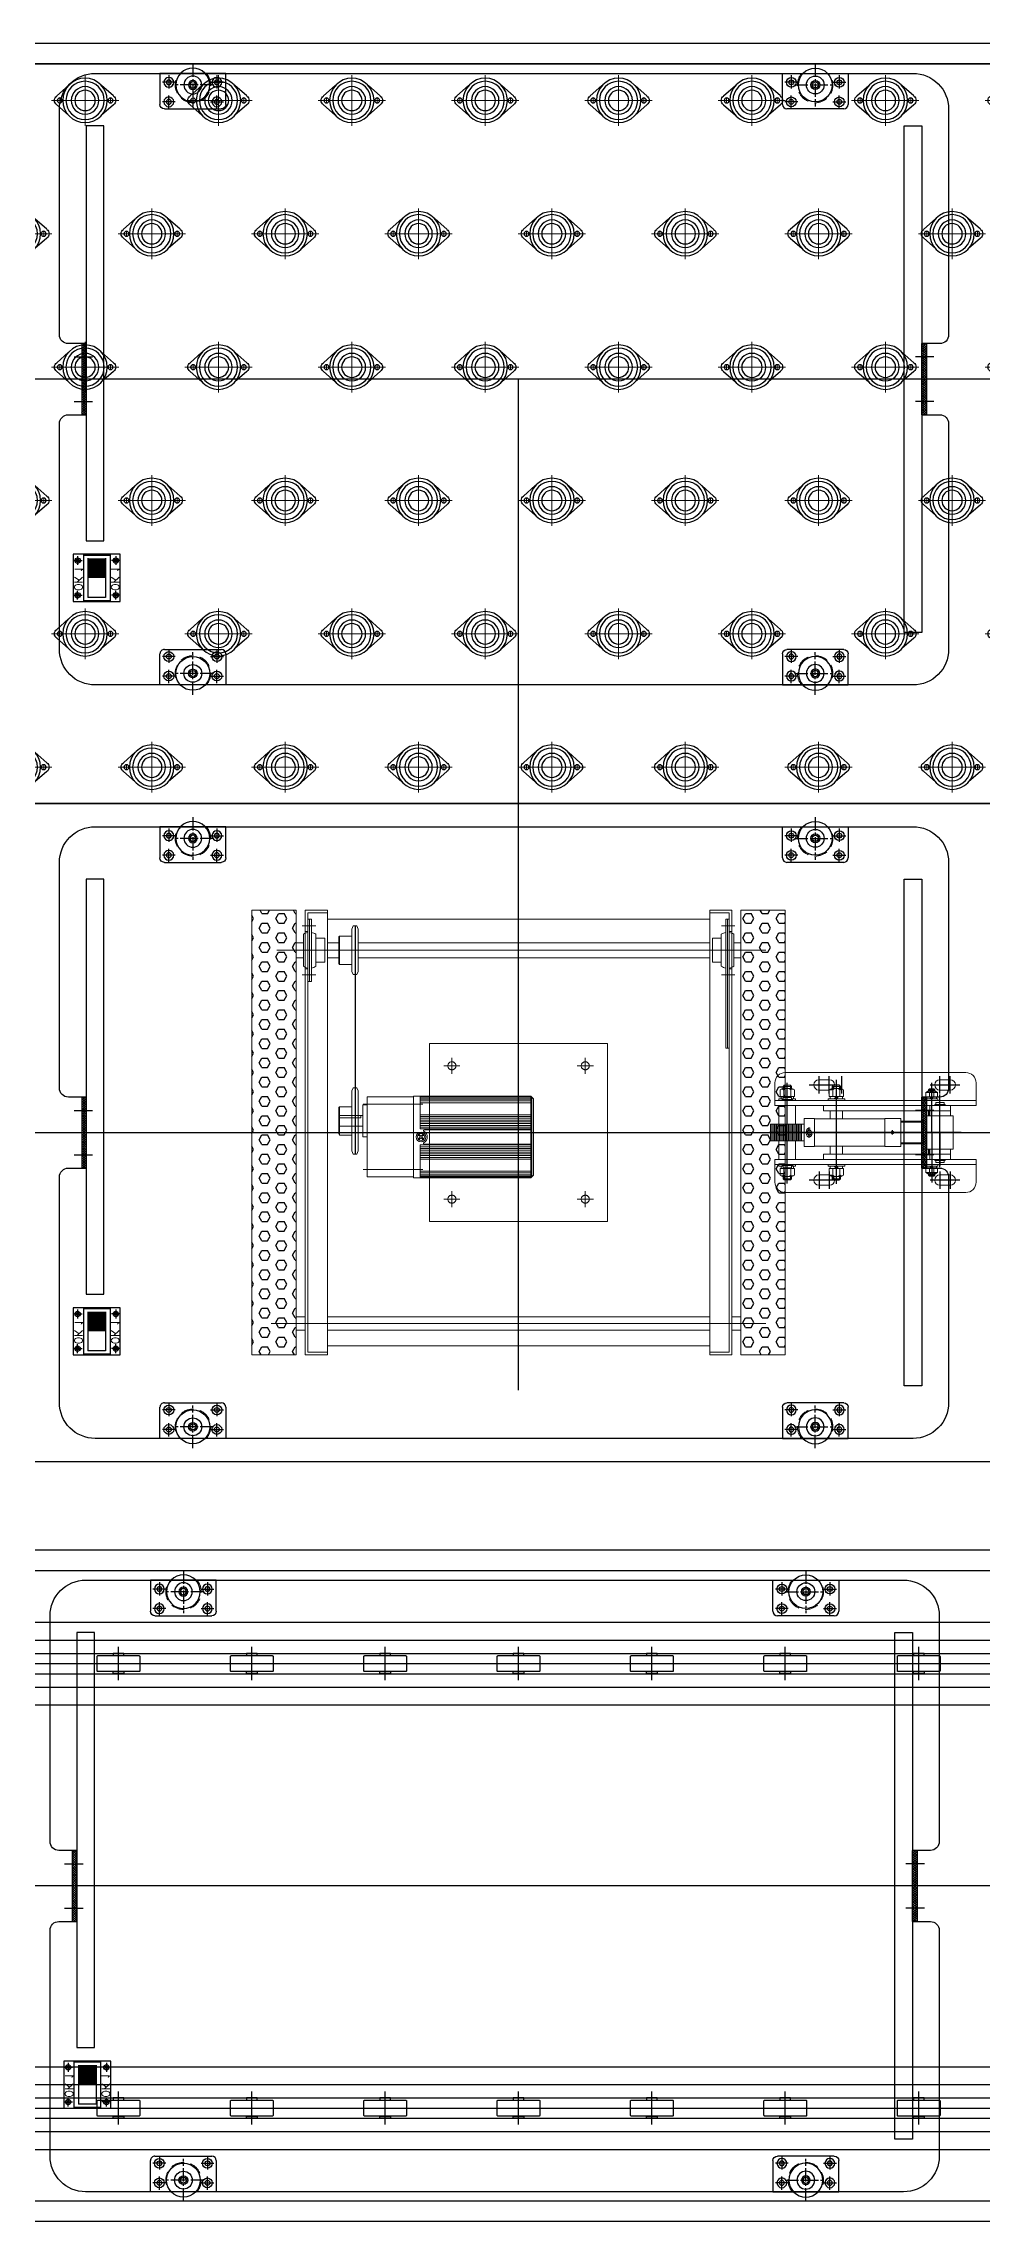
# Model space of a CAD drawing. Extents: x 539033 to 804858, y 468425 to 1263560.
# Drawn here: x 739052 to 740107, y 507646 to 510096 of the extents above; entities that cross this region are included whole.
import ezdxf

# ---------------------------------------------------------------- set-up
doc = ezdxf.new("R2010")
doc.units = 0
doc.header["$LTSCALE"] = 1000
doc.header["$MEASUREMENT"] = 0
for name, pattern in [('1', [0]), ('ACAD_ISO04W100', [30, 24, -3, 0, -3]), ('CENTER', [50.8, 31.75, -6.35, 6.35, -6.35]), ('CENTER2', [1.125, 0.75, -0.125, 0.125, -0.125]), ('CENTERX2', [4, 2.5, -0.5, 0.5, -0.5]), ('DASHDOT', [25.4, 12.7, -6.35, 0, -6.35]), ('DASHED', [0.75, 0.5, -0.25]), ('DASHED2', [0.375, 0.25, -0.125]), ('DIVIDE', [15.875, 6.35, -3.175, 0, -3.175, 0, -3.175]), ('HIDDEN', [0.375, 0.25, -0.125])]:
    doc.linetypes.add(name, pattern=pattern)
doc.layers.get('0').update_dxf_attribs({"linetype": 'CONTINUOUS'})
for name, color, linetype in [('1', 1, 'DASHDOT'), ('C', 1, 'CONTINUOUS'), ('center', 10, 'CENTER'), ('CONTINOUS', 3, 'CONTINUOUS'), ('DIAMENSION', 7, 'CONTINUOUS'), ('L', 3, 'CONTINUOUS'), ('线体内容', 7, 'CONTINUOUS')]:
    doc.layers.add(name, color=color, linetype=linetype)
for name, color, linetype, lineweight in [('2', 7, '1', 15), ('3', 7, 'ACAD_ISO04W100', 15), ('CAXA0', 7, 'CONTINUOUS', 25)]:
    doc.layers.add(name, color=color, linetype=linetype, lineweight=lineweight)
doc.styles.get("Standard").update_dxf_attribs({"font": 'txt.shx', "width": 0.7, "height": 500, "bigfont": 'hzdx.shx'})

# ---------------------------------------------------------------- blocks, each defined once
blk = doc.blocks.new('A$C321231D6')
h = blk.add_hatch()
h.set_pattern_fill('HEX', color=256, scale=50, angle=180, style=0)
h.set_pattern_definition([(3e-14, (-120596.106, -88191.494), (-3e-15, 10.82531755), [6.25, -12.5]), (120, (-120596.106, -88191.494), (-9.375, -5.4126588), [6.25, -12.5]), (60, (-120589.856, -88191.494), (-9.375, 5.4126588), [6.25, -12.5])])
h.paths.add_polyline_path([(0, 0), (0, 500), (50, 500), (50, 0)])
h = blk.add_hatch()
h.set_pattern_fill('HEX', color=256, scale=50, angle=180, style=0)
h.set_pattern_definition([(3e-14, (-120446.106, -88191.494), (-3e-15, 10.82531755), [6.25, -12.5]), (120, (-120446.106, -88191.494), (-9.375, -5.4126588), [6.25, -12.5]), (60, (-120439.856, -88191.494), (-9.375, 5.4126588), [6.25, -12.5])])
h.paths.add_polyline_path([(550, 0), (550, 500), (600, 500), (600, 0)])
at = {"color": 6, "linetype": 'DIVIDE'}
blk.add_line((116.1, 482.3), (116.1, 225.7), dxfattribs=at)
at = {"color": 6, "lineweight": 5}
for p, q in [((129.8, 281), (124.8, 281)), ((124.8, 281), (124.8, 245)), ((181.8, 290), (129.8, 290)), ((129.8, 290), (129.8, 200)), ((313.8, 291), (181.8, 291)), ((313.8, 291), (181.8, 291)), ((181.8, 291), (181.8, 199)), ((313.8, 291), (189.3, 291)), ((189.3, 291), (189.3, 254)), ((313.8, 290.3), (189.3, 290.3)), ((313.8, 289), (189.3, 289)), ((313.8, 287.5), (189.3, 287.5)), ((313.8, 285.5), (189.3, 285.5)), ((313.8, 283.5), (189.3, 283.5)), ((313.8, 270), (189.3, 270)), ((316.8, 288), (313.8, 291)), ((313.8, 291), (313.8, 199)), ((314.8, 290), (314.8, 200)), ((316.8, 288), (316.8, 202)), ((97.8, 268), (98.8, 269)), ((122.8, 266.5), (97.8, 266.5)), ((98.8, 269), (98.8, 257)), ((124.8, 269), (98.8, 269)), ((124.8, 257), (98.8, 257)), ((122.8, 269), (122.8, 266.5)), ((124.8, 245), (129.8, 245)), ((187.5, 247.1), (188.9, 245.7)), ((188.2, 247.8), (189.6, 246.4)), ((313.8, 268), (189.3, 268)), ((313.8, 266), (189.3, 266)), ((313.8, 264), (189.3, 264)), ((313.8, 262), (189.3, 262)), ((313.8, 260), (189.3, 260)), ((313.8, 258), (189.3, 258)), ((313.8, 256), (189.3, 256)), ((313.8, 254), (189.3, 254)), ((191, 246.4), (192.4, 247.8)), ((193.1, 247.1), (191.7, 245.7)), ((313.8, 253), (194.2, 253)), ((313.8, 253), (194.2, 253)), ((188.9, 244.3), (187.5, 242.9)), ((188.2, 242.2), (189.6, 243.6)), ((313.8, 236), (189.3, 236)), ((189.3, 199), (189.3, 236)), ((313.8, 234), (189.3, 234)), ((313.8, 232), (189.3, 232)), ((313.8, 230), (189.3, 230)), ((313.8, 228), (189.3, 228)), ((313.8, 226), (189.3, 226)), ((313.8, 224), (189.3, 224)), ((313.8, 222), (189.3, 222)), ((191, 243.6), (192.4, 242.2)), ((191.7, 244.3), (193.1, 242.9)), ((313.8, 237), (194.2, 237)), ((313.8, 237), (194.2, 237)), ((181.8, 200), (129.8, 200)), ((313.8, 199), (181.8, 199)), ((313.8, 199), (181.8, 199)), ((313.8, 220), (189.3, 220)), ((313.8, 206.5), (189.3, 206.5)), ((313.8, 204.5), (189.3, 204.5)), ((313.8, 202.5), (189.3, 202.5)), ((313.8, 201), (189.3, 201)), ((313.8, 199.7), (189.3, 199.7)), ((313.8, 199), (189.3, 199)), ((316.8, 202), (313.8, 199))]:
    blk.add_line(p, q, dxfattribs=at)
at = {"color": 6, "linetype": 'CENTERX2', "lineweight": 5}
for p, q in [((125.2, 281.8), (192.5, 281.8)), ((125.2, 208.2), (192.5, 208.2))]:
    blk.add_line(p, q, dxfattribs=at)
at = {"color": 6, "lineweight": 5}
for radius in [5.5, 4]:
    blk.add_circle((190.3, 245), radius, dxfattribs=at)
for centre, radius, start, end in [((190.3, 245), 3.5, 126.7868, 143.2132), ((188.2, 245), 1, 315, 45), ((190.3, 247.1), 1, 225, 315), ((192.4, 245), 1, 135, 225), ((190.3, 245), 3.5, 36.7868, 53.2132), ((194.2, 252), 1, 90, 241.045), ((190.3, 245), 7, 298.955, 61.045), ((190.3, 245), 3.5, 216.7868, 233.2132), ((190.3, 245), 3.5, 216.7868, 233.2132), ((190.3, 242.9), 1, 45, 135), ((190.3, 245), 3.5, 306.7868, 323.2132), ((190.3, 245), 3.5, 306.7868, 323.2132), ((194.2, 238), 1, 118.955, 270)]:
    blk.add_arc(centre, radius, start, end, dxfattribs=at)
at = {"layer": 'center', "lineweight": 5, "ltscale": 4}
for p, q in [((56.7, 482.5), (71.9, 482.5)), ((56.7, 482.5), (71.9, 482.5)), ((543.3, 482.5), (528.1, 482.5)), ((543.3, 482.5), (528.1, 482.5)), ((56.7, 427.5), (71.9, 427.5)), ((543.3, 427.5), (528.1, 427.5))]:
    blk.add_line(p, q, dxfattribs=at)
at = {"layer": 'center', "lineweight": 5, "ltscale": 0.2}
for p, q in [((28.1, 455), (578.1, 455)), ((21.9, 35), (578.1, 35))]:
    blk.add_line(p, q, dxfattribs=at)
at = {"layer": 'center', "lineweight": 5, "ltscale": 21}
for p, q in [((215.9, 325), (234.1, 325)), ((225, 334.1), (225, 315.9)), ((384.1, 325), (365.9, 325)), ((375, 334.1), (375, 315.9)), ((215.9, 175), (234.1, 175)), ((225, 165.9), (225, 184.1)), ((384.1, 175), (365.9, 175)), ((375, 165.9), (375, 184.1))]:
    blk.add_line(p, q, dxfattribs=at)
at = {"layer": 'CONTINOUS', "lineweight": 5}
for p, q in [((60, 500), (85, 500)), ((60, 500), (60, 0)), ((63, 497), (85, 497)), ((63, 497), (63, 3)), ((63, 490), (67, 490)), ((63, 490), (67, 490)), ((63, 420), (63, 490)), ((65, 420), (65, 490)), ((67, 420), (67, 490)), ((85, 500), (85, 0)), ((515, 490), (85, 490)), ((540, 500), (515, 500)), ((540, 500), (515, 500)), ((515, 500), (515, 0)), ((537, 497), (515, 497)), ((537, 497), (515, 497)), ((537, 490), (533, 490)), ((537, 490), (533, 490)), ((533, 345), (533, 490)), ((535, 345), (535, 490)), ((537, 497), (537, 3)), ((537, 345), (537, 490)), ((540, 500), (540, 0)), ((58, 437), (58, 473)), ((60, 476), (63, 476)), ((72, 437), (72, 473)), ((72, 468.5), (82, 468.5)), ((82, 441.5), (82, 468.5)), ((98.8, 471), (97.8, 470)), ((97.8, 440), (97.8, 470)), ((98.8, 439), (98.8, 471)), ((98.8, 471), (112.5, 471)), ((114, 482.3), (112.5, 478.8)), ((112.5, 478.8), (112.5, 431.2)), ((118.3, 482.3), (114, 482.3)), ((118.3, 482.3), (119.8, 478.8)), ((119.8, 431.2), (119.8, 478.8)), ((528, 468.5), (518, 468.5)), ((518, 441.5), (518, 468.5)), ((528, 437), (528, 473)), ((540, 476), (537, 476)), ((542, 437), (542, 473)), ((50, 463.5), (58, 463.5)), ((50, 463.5), (58, 463.5)), ((50, 446.5), (58, 446.5)), ((50, 446.5), (58, 446.5)), ((72, 441.5), (82, 441.5)), ((85, 463.5), (97.8, 463.5)), ((85, 446.5), (97.8, 446.5)), ((119.8, 463.5), (515, 463.5)), ((119.8, 446.5), (515, 446.5)), ((528, 441.5), (518, 441.5)), ((550, 463.5), (542, 463.5)), ((550, 446.5), (542, 446.5)), ((60, 434), (63, 434)), ((63, 420), (67, 420)), ((97.8, 440), (98.8, 439)), ((98.8, 439), (112.5, 439)), ((114, 427.7), (112.5, 431.2)), ((114, 427.7), (118.3, 427.7)), ((118.3, 427.7), (119.8, 431.2)), ((540, 434), (537, 434)), ((537, 345), (533, 345)), ((50, 42.5), (60, 42.5)), ((50, 27.5), (60, 27.5)), ((85, 42.5), (515, 42.5)), ((85, 27.5), (515, 27.5)), ((540, 42.5), (550, 42.5)), ((540, 27.5), (550, 27.5)), ((60, 0), (85, 0)), ((63, 3), (85, 3)), ((515, 10), (85, 10)), ((537, 3), (515, 3)), ((537, 3), (515, 3)), ((540, 0), (515, 0)), ((540, 0), (515, 0))]:
    blk.add_line(p, q, dxfattribs=at)
for points in [[(0, 0), (0, 500), (50, 500), (50, 0)], [(550, 0), (550, 500), (600, 500), (600, 0)]]:
    blk.add_lwpolyline(points, close=True, dxfattribs=at)
for centre, start, end in [((64.3, 464.6), 96.9101, 126.6927), ((65.7, 464.6), 53.3073, 83.0899), ((534.3, 464.6), 96.9101, 126.6927), ((535.7, 464.6), 53.3073, 83.0899), ((64.3, 445.4), 233.3073, 263.0899), ((65.7, 445.4), 276.9101, 306.6927), ((534.3, 445.4), 233.3073, 263.0899), ((535.7, 445.4), 276.9101, 306.6927)]:
    blk.add_arc(centre, 10.5, start, end, dxfattribs=at)
at = {"layer": 'DIAMENSION', "linetype": 'DASHED', "lineweight": 5, "ltscale": 11}
blk.add_lwpolyline([(200, 150), (400, 150), (400, 350), (200, 350)], close=True, dxfattribs=at)
at = {"layer": 'DIAMENSION', "linetype": 'DASHED', "lineweight": 5, "ltscale": 0.2}
for centre in [(225, 325), (375, 325), (225, 175), (375, 175)]:
    blk.add_circle(centre, 4.5, dxfattribs=at)
at = {"layer": 'L', "lineweight": 5}
for p, q in [((114, 300.3), (112.5, 296.8)), ((114, 300.3), (112.5, 296.8)), ((112.5, 296.8), (112.5, 229.2)), ((112.5, 296.8), (112.5, 229.2)), ((118.3, 300.3), (114, 300.3)), ((118.3, 300.3), (114, 300.3)), ((118.3, 300.3), (119.8, 296.8)), ((118.3, 300.3), (119.8, 296.8)), ((119.8, 229.2), (119.8, 296.8)), ((119.8, 229.2), (119.8, 296.8)), ((97.8, 278), (98.8, 279)), ((97.8, 278), (98.8, 279)), ((97.8, 278), (97.8, 248)), ((97.8, 278), (97.8, 248)), ((98.8, 279), (112.5, 279)), ((98.8, 279), (112.5, 279)), ((98.8, 247), (98.8, 279)), ((98.8, 247), (98.8, 279)), ((98.8, 247), (112.5, 247)), ((98.8, 247), (112.5, 247)), ((114, 225.7), (112.5, 229.2)), ((114, 225.7), (112.5, 229.2)), ((114, 225.7), (112.5, 229.2)), ((114, 225.7), (112.5, 229.2)), ((118.3, 225.7), (114, 225.7)), ((118.3, 225.7), (114, 225.7)), ((118.3, 225.7), (119.8, 229.2)), ((118.3, 225.7), (119.8, 229.2)), ((118.3, 225.7), (119.8, 229.2)), ((118.3, 225.7), (119.8, 229.2))]:
    blk.add_line(p, q, dxfattribs=at)
blk = doc.blocks.new('A$C02164963')
for p, q in [((0, 53), (0, 0)), ((53, 53), (0, 53)), ((11.5, 53), (11.5, 0)), ((11.5, 52), (41.5, 52)), ((41.5, 53), (41.5, 0)), ((53, 0), (53, 53)), ((16.5, 48.5), (16.5, 4.5)), ((36.5, 48.5), (36.5, 4.5)), ((11.5, 1), (41.5, 1)), ((36.5, 4.5), (16.5, 4.5)), ((0, 0), (53, 0))]:
    blk.add_line(p, q)
at = {"color": 1, "linetype": 'CENTER'}
for p, q in [((5, 51), (5, 41)), ((48, 51), (48, 41)), ((0, 46), (10, 46)), ((53, 46), (43, 46)), ((0, 7), (10, 7)), ((5, 2), (5, 12)), ((53, 7), (43, 7)), ((48, 2), (48, 12))]:
    blk.add_line(p, q, dxfattribs=at)
at = {"const_width": 20}
blk.add_lwpolyline([(26.5, 26.5), (26.5, 48.5)], dxfattribs=at)
for centre, radius in [((5, 46), 3), ((5, 46), 1.5), ((48, 46), 3), ((48, 46), 1.5), ((5, 7), 3), ((5, 7), 1.5), ((48, 7), 3), ((48, 7), 1.5)]:
    blk.add_circle(centre, radius)
at = {"text_generation_flag": 4}
for s, p in [('OK', (1.5, 11.8)), ('1', (1.7, 32.2)), ('1', (42.6, 32.2)), ('OK', (42.9, 11.8))]:
    blk.add_text(s, height=9, rotation=90, dxfattribs=at).set_placement(p)
blk = doc.blocks.new('A$C21B97B69')
at = {"color": 1, "linetype": 'CENTER2', "ltscale": 0.02}
for p, q in [((37, 51), (37, 2.9)), ((17.2, 30), (2.7, 30)), ((10, 37.9), (10, 22.7)), ((13.6, 27), (60.4, 27)), ((32, 27), (41.8, 27)), ((56.8, 30), (71.3, 30)), ((64, 37.9), (64, 22.7)), ((17.2, 8), (2.7, 8)), ((10, 0.1), (10, 15.3)), ((56.8, 8), (71.3, 8)), ((64, 0.1), (64, 15.3))]:
    blk.add_line(p, q, dxfattribs=at)
at = {"color": 4}
for p, q in [((0, 40), (74, 40)), ((0, 5), (0, 40)), ((74, 40), (74, 5)), ((69, 0), (5, 0))]:
    blk.add_line(p, q, dxfattribs=at)
for centre, radius in [((10, 30), 5.5), ((10, 30), 2.75), ((37, 27), 19), ((37, 27), 10), ((37, 27), 5), ((37, 27), 3.38), ((64, 30), 5.5), ((64, 30), 2.75), ((10, 8), 5.5), ((10, 8), 2.75), ((64, 8), 5.5), ((64, 8), 2.75)]:
    blk.add_circle(centre, radius, dxfattribs=at)
at = {"color": 4, "linetype": 'HIDDEN', "lineweight": 9, "ltscale": 0.06}
blk.add_arc((36.9, 27), 20, 139.3169, 40.6831, dxfattribs=at)
at = {"color": 4}
for centre, start, end in [((5, 5), 180, 270), ((69, 5), 270, 0)]:
    blk.add_arc(centre, 5, start, end, dxfattribs=at)
blk = doc.blocks.new('A$C2E146BF2')
h = blk.add_hatch()
h.set_pattern_fill('ANSI37', color=2, scale=15, style=0)
h.set_pattern_definition([(135, (109616.842, 27284.7453), (1.325825215, 1.325825215), []), (45, (109616.842, 27284.7453), (1.325825215, -1.325825215), [])])
h.paths.add_polyline_path([(30, 395), (25, 395), (25, 315), (30, 315)])
h = blk.add_hatch()
h.set_pattern_fill('ANSI37', color=2, scale=15, style=0)
h.set_pattern_definition([(45, (-108616.8856, 27284.7453), (-1.325825215, 1.325825215), []), (135, (-108616.8856, 27284.7453), (-1.325825215, -1.325825215), [])])
h.paths.add_polyline_path([(970, 395), (975, 395), (975, 315), (970, 315)])
at = {"color": 1, "linetype": 'CENTER'}
for p, q in [((16.4, 380), (37.3, 380)), ((983.5, 380), (962.6, 380)), ((16.4, 330), (37.3, 330)), ((983.5, 330), (962.6, 330))]:
    blk.add_line(p, q, dxfattribs=at)
at = {"color": 4}
blk.add_lwpolyline([(10, 395, -0.414214), (0, 405), (0, 659, -0.414214), (40, 699), (960, 699, -0.414214), (1000, 659), (1000, 405, -0.414214), (990, 395), (970, 395), (970, 315), (990, 315, -0.414214), (1000, 305), (1000, 51, -0.414214), (960, 11), (40, 11, -0.414214), (0, 51), (0, 305, -0.414214), (10, 315), (30, 315), (30, 395)], format="xyb", close=True, dxfattribs=at)
for points in [[(30, 395), (25, 395), (25, 315), (30, 315)], [(970, 395), (975, 395), (975, 315), (970, 315)]]:
    blk.add_lwpolyline(points, close=True, dxfattribs=at)
at = {"layer": 'CAXA0', "lineweight": 25}
for points in [[(30, 640), (30, 173.1), (50, 173.1), (50, 640)], [(950, 70), (950, 640), (970, 640), (970, 70)]]:
    blk.add_lwpolyline(points, close=True, dxfattribs=at)
at = {"linetype": 'ByBlock', "xscale": -1}
blk.add_blockref('A$C21B97B69', (187, 659), dxfattribs=at)
at = {"linetype": 'ByBlock'}
blk.add_blockref('A$C21B97B69', (813, 659), dxfattribs=at)
blk.add_blockref('A$C02164963', (15.4, 105))
at = {"linetype": 'ByBlock', "rotation": 180}
blk.add_blockref('A$C21B97B69', (187, 51), dxfattribs=at)
at = {"linetype": 'ByBlock', "xscale": -1, "rotation": 180}
blk.add_blockref('A$C21B97B69', (813, 51), dxfattribs=at)
blk = doc.blocks.new('A$C4D7979D7')
at = {"layer": '1', "linetype": 'CENTERX2'}
for p, q in [((29.1, 111.2), (29.1, 130.7)), ((40.7, 111.2), (40.7, 130.7)), ((50, 67.5), (50, 123.5)), ((157.1, 125), (157.1, 8.3)), ((165.1, 111.2), (165.1, 130.7)), ((176.7, 111.2), (176.7, 130.7)), ((212.4, 124.7), (212.4, 11.7)), ((18.2, 121), (51.6, 121)), ((40.8, 106.5), (40.8, 24.5)), ((40.8, 67.5), (40.8, 104.6)), ((154.2, 121), (187.6, 121)), ((232.4, 67.5), (10.9, 67.5)), ((16.9, 67.5), (232.3, 67.5)), ((40.8, 67.5), (40.8, 30.3)), ((50, 67.5), (50, 11.5)), ((94, 69.8), (94, 64.8)), ((187.7, 72.4), (187.7, 61.8)), ((18.2, 14), (51.6, 14)), ((29.1, 23.7), (29.1, 4.2)), ((40.7, 23.7), (40.7, 4.2)), ((151.2, 23.7), (151.2, 4.2)), ((154.2, 14), (187.6, 14)), ((165.1, 23.7), (165.1, 4.2)), ((176.7, 23.7), (176.7, 4.2))]:
    blk.add_line(p, q, dxfattribs=at)
at = {"layer": '3', "linetype": 'Continuous'}
for p, q in [((0, 97.7), (0, 123.3)), ((11.6, 134.9), (214.7, 134.9)), ((226.3, 97.7), (226.3, 123.3)), ((0, 103.5), (226.3, 103.5)), ((46.6, 98.9), (34.9, 98.9)), ((34.9, 97.7), (34.9, 98.9)), ((36.1, 98.9), (36.1, 101.2)), ((45.5, 101.2), (36.1, 101.2)), ((45.2, 98.9), (36.4, 98.9)), ((43, 103.5), (43, 105.4)), ((57, 105.4), (43, 105.4)), ((57, 103.5), (43, 103.5)), ((43.6, 112.6), (46.5, 114.3)), ((43.6, 107.2), (43.6, 112.6)), ((56.4, 112.6), (43.6, 112.6)), ((56.4, 107.2), (43.6, 107.2)), ((44.5, 105.4), (44.5, 107.2)), ((45.5, 98.9), (45.5, 101.2)), ((46.5, 115.5), (47.7, 116.7)), ((46.5, 114.3), (46.5, 115.5)), ((53.5, 115.5), (46.5, 115.5)), ((53.5, 114.3), (46.5, 114.3)), ((46.6, 97.7), (46.6, 98.9)), ((47.7, 114.3), (47.7, 116.7)), ((52.3, 116.7), (47.7, 116.7)), ((47.7, 107.2), (47.7, 112.6)), ((48.2, 107.2), (50, 105.4)), ((50, 107.2), (51.9, 105.4)), ((52.3, 114.3), (52.3, 116.7)), ((53.5, 115.5), (52.3, 116.7)), ((52.3, 107.2), (52.3, 112.6)), ((53.5, 114.3), (53.5, 115.5)), ((56.4, 112.6), (53.5, 114.3)), ((55.5, 105.4), (55.5, 107.2)), ((56.4, 107.2), (56.4, 112.6)), ((57, 103.5), (57, 105.4)), ((166.4, 105.4), (147.8, 105.4)), ((147.8, 103.5), (147.8, 105.4)), ((166.4, 103.5), (147.8, 103.5)), ((149, 115.4), (151.9, 117.1)), ((149, 107.8), (149, 115.4)), ((165.3, 107.8), (149, 107.8)), ((150.2, 105.4), (150.2, 107.8)), ((162.4, 117.1), (151.9, 117.1)), ((152.5, 119.4), (153.7, 120.6)), ((161.8, 119.4), (152.5, 119.4)), ((152.5, 119.4), (152.5, 117.1)), ((153.1, 115.4), (153.1, 107.8)), ((160.6, 120.6), (153.7, 120.6)), ((153.7, 120.6), (153.7, 117.1)), ((154.7, 107.8), (157.1, 105.4)), ((157.1, 107.8), (159.6, 105.4)), ((160.6, 120.6), (160.6, 117.1)), ((160.6, 120.6), (161.8, 119.4)), ((161.2, 115.4), (161.2, 107.8)), ((161.8, 119.4), (161.8, 117.1)), ((165.3, 115.4), (162.4, 117.1)), ((164.1, 105.4), (164.1, 107.8)), ((165.3, 107.8), (165.3, 115.4)), ((166.4, 105.4), (166.4, 103.5)), ((203.1, 103.5), (203.1, 105.4)), ((207.7, 105.4), (203.1, 105.4)), ((204.2, 115.4), (207.1, 117.1)), ((204.2, 107.8), (204.2, 115.4)), ((220.5, 107.8), (204.2, 107.8)), ((205.4, 105.4), (205.4, 107.8)), ((218.2, 104.7), (206.2, 104.7)), ((206.2, 103.5), (206.2, 104.7)), ((217.6, 117.1), (207.1, 117.1)), ((207.7, 119.4), (208.9, 120.6)), ((217, 119.4), (207.7, 119.4)), ((207.7, 119.4), (207.7, 117.1)), ((207.7, 104.7), (207.7, 107)), ((217, 107), (207.7, 107)), ((216.8, 104.7), (207.9, 104.7)), ((208.3, 115.4), (208.3, 107.8)), ((208.9, 120.6), (208.9, 117.1)), ((215.8, 120.6), (208.9, 120.6)), ((209.9, 107.8), (210.7, 107)), ((212.4, 107.8), (213.2, 107)), ((215.8, 120.6), (215.8, 117.1)), ((215.8, 120.6), (217, 119.4)), ((216.4, 115.4), (216.4, 107.8)), ((217, 119.4), (217, 117.1)), ((217, 104.7), (217, 107)), ((221.7, 105.4), (217, 105.4)), ((220.5, 115.4), (217.6, 117.1)), ((218.2, 103.5), (218.2, 104.7)), ((219.3, 105.4), (219.3, 107.8)), ((220.5, 107.8), (220.5, 115.4)), ((221.7, 105.4), (221.7, 103.5)), ((0, 97.7), (226.3, 97.7)), ((25.7, 67.5), (25.7, 86.1)), ((25.7, 86.1), (55.9, 86.1)), ((28.7, 86.1), (28.7, 91.9)), ((52, 91.9), (28.7, 91.9)), ((29, 91.9), (29, 97.7)), ((29, 91.9), (171.5, 91.9)), ((45.2, 97.7), (36.4, 97.7)), ((59.3, 97.7), (40.7, 97.7)), ((52, 91.9), (52, 97.7)), ((52, 91.9), (52, 86.1)), ((52.3, 86.1), (52.3, 91.9)), ((53.5, 86.1), (53.5, 91.9)), ((55.9, 67.5), (55.9, 86.1)), ((59.1, 80.2), (59.1, 54.7)), ((84.7, 80.2), (59.1, 80.2)), ((84.7, 79.1), (59.1, 79.1)), ((84.7, 83.2), (84.7, 51.8)), ((102.7, 83.2), (84.7, 83.2)), ((102.7, 83.2), (102.7, 51.8)), ((181.8, 82.9), (102.7, 82.9)), ((150.2, 82.9), (150.2, 91.9)), ((164.1, 82.9), (164.1, 91.9)), ((171.5, 91.9), (171.5, 97.7)), ((181.8, 83.2), (181.8, 51.8)), ((193.5, 83.2), (181.8, 83.2)), ((193.5, 83.2), (193.5, 51.8)), ((193.5, 76.8), (231.3, 76.8)), ((196.4, 76.8), (196.4, 58.2)), ((197.8, 76.8), (197.8, 58.2)), ((199.3, 76.8), (199.3, 58.2)), ((200.7, 76.8), (200.7, 58.2)), ((202.2, 76.8), (202.2, 58.2)), ((203.1, 76.8), (203.1, 97.7)), ((203.6, 76.8), (203.6, 58.2)), ((205.1, 76.8), (205.1, 58.2)), ((206.5, 76.8), (206.5, 58.2)), ((208, 76.8), (208, 58.2)), ((209.4, 76.8), (209.4, 58.2)), ((210.9, 76.8), (210.9, 58.2)), ((212.4, 76.8), (212.4, 58.2)), ((213.8, 76.8), (213.8, 58.2)), ((215.3, 76.8), (215.3, 58.2)), ((216.7, 76.8), (216.7, 58.2)), ((218.2, 76.8), (218.2, 58.2)), ((219.6, 76.8), (219.6, 58.2)), ((221.1, 76.8), (221.1, 58.2)), ((221.7, 76.8), (221.7, 97.7)), ((222.5, 76.8), (222.5, 58.2)), ((224, 76.8), (224, 58.2)), ((225.4, 76.8), (225.4, 58.2)), ((226.9, 76.8), (226.9, 58.2)), ((228.3, 76.8), (228.3, 58.2)), ((229.8, 76.8), (229.8, 58.2)), ((231.3, 76.8), (231.3, 58.2)), ((25.7, 67.5), (25.7, 48.8)), ((59.1, 73.3), (55.9, 73.3)), ((55.9, 67.5), (55.9, 48.8)), ((59.1, 61.6), (55.9, 61.6)), ((84.7, 55.8), (59.1, 55.8)), ((84.7, 54.7), (59.1, 54.7)), ((102.7, 51.8), (84.7, 51.8)), ((181.8, 52), (102.7, 52)), ((150.2, 52), (150.2, 43)), ((164.1, 52), (164.1, 43)), ((193.5, 51.8), (181.8, 51.8)), ((193.5, 58.2), (231.3, 58.2)), ((203.1, 58.2), (203.1, 37.2)), ((221.7, 58.2), (221.7, 37.2)), ((0, 37.2), (226.3, 37.2)), ((0, 37.2), (0, 11.6)), ((0, 31.4), (226.3, 31.4)), ((25.7, 48.8), (55.9, 48.8)), ((28.7, 48.8), (28.7, 43)), ((52, 43), (28.7, 43)), ((29, 43), (171.5, 43)), ((29, 43), (29, 37.2)), ((35, 37.2), (35, 36.1)), ((46.6, 36.1), (35, 36.1)), ((36.1, 36.1), (36.1, 33.7)), ((45.5, 33.7), (36.1, 33.7)), ((45.2, 37.2), (36.4, 37.2)), ((45.2, 36.1), (36.4, 36.1)), ((59.3, 37.2), (40.7, 37.2)), ((57, 31.4), (43, 31.4)), ((43, 31.4), (43, 29.5)), ((57, 29.5), (43, 29.5)), ((56.4, 27.7), (43.6, 27.7)), ((43.6, 27.7), (43.6, 22.3)), ((44.5, 29.5), (44.5, 27.7)), ((45.5, 36.1), (45.5, 33.7)), ((46.6, 37.2), (46.6, 36.1)), ((47.7, 27.7), (47.7, 22.3)), ((48.2, 27.7), (50, 29.5)), ((50, 27.7), (51.9, 29.5)), ((52, 43), (52, 48.8)), ((52, 43), (52, 37.2)), ((52.3, 48.8), (52.3, 43)), ((52.3, 27.7), (52.3, 22.3)), ((53.5, 48.8), (53.5, 43)), ((55.5, 29.5), (55.5, 27.7)), ((56.4, 27.7), (56.4, 22.3)), ((57, 31.4), (57, 29.5)), ((166.4, 31.4), (147.8, 31.4)), ((147.8, 31.4), (147.8, 29.5)), ((166.4, 29.5), (147.8, 29.5)), ((165.3, 27.1), (149, 27.1)), ((149, 27.1), (149, 19.5)), ((150.2, 29.5), (150.2, 27.1)), ((153.1, 19.5), (153.1, 27.1)), ((154.7, 27.1), (157.1, 29.5)), ((157.1, 27.1), (159.6, 29.5)), ((161.2, 19.5), (161.2, 27.1)), ((164.1, 29.5), (164.1, 27.1)), ((165.3, 27.1), (165.3, 19.5)), ((166.4, 29.5), (166.4, 31.4)), ((171.5, 43), (171.5, 37.2)), ((203.1, 31.4), (203.1, 29.5)), ((207.7, 29.5), (203.1, 29.5)), ((204.2, 27.1), (204.2, 19.5)), ((220.5, 27.1), (204.2, 27.1)), ((205.4, 29.5), (205.4, 27.1)), ((206.4, 31.4), (206.4, 30.2)), ((218.2, 30.2), (206.4, 30.2)), ((207.7, 30.2), (207.7, 27.9)), ((217, 27.9), (207.7, 27.9)), ((216.8, 30.2), (207.9, 30.2)), ((208.3, 19.5), (208.3, 27.1)), ((209.9, 27.1), (210.7, 27.9)), ((212.4, 27.1), (213.2, 27.9)), ((216.4, 19.5), (216.4, 27.1)), ((217, 30.2), (217, 27.9)), ((221.7, 29.5), (217, 29.5)), ((218.2, 31.4), (218.2, 30.2)), ((219.3, 29.5), (219.3, 27.1)), ((220.5, 27.1), (220.5, 19.5)), ((221.7, 29.5), (221.7, 31.4)), ((226.3, 37.2), (226.3, 11.6)), ((56.4, 22.3), (43.6, 22.3)), ((43.6, 22.3), (46.5, 20.6)), ((53.5, 20.6), (46.5, 20.6)), ((46.5, 20.6), (46.5, 19.4)), ((46.5, 19.4), (47.7, 18.3)), ((53.5, 19.4), (46.5, 19.4)), ((47.7, 20.6), (47.7, 18.3)), ((52.3, 18.3), (47.7, 18.3)), ((52.3, 20.6), (52.3, 18.3)), ((53.5, 19.4), (52.3, 18.3)), ((56.4, 22.3), (53.5, 20.6)), ((53.5, 20.6), (53.5, 19.4)), ((149, 19.5), (151.9, 17.8)), ((162.4, 17.8), (151.9, 17.8)), ((152.5, 15.5), (152.5, 17.8)), ((161.8, 15.5), (152.5, 15.5)), ((152.5, 15.5), (153.7, 14.3)), ((153.7, 14.3), (153.7, 17.8)), ((160.6, 14.3), (153.7, 14.3)), ((160.6, 14.3), (160.6, 17.8)), ((160.6, 14.3), (161.8, 15.5)), ((161.8, 15.5), (161.8, 17.8)), ((165.3, 19.5), (162.4, 17.8)), ((204.2, 19.5), (207.1, 17.8)), ((217.6, 17.8), (207.1, 17.8)), ((207.7, 15.5), (207.7, 17.8)), ((217, 15.5), (207.7, 15.5)), ((207.7, 15.5), (208.9, 14.3)), ((208.9, 14.3), (208.9, 17.8)), ((215.8, 14.3), (208.9, 14.3)), ((215.8, 14.3), (215.8, 17.8)), ((215.8, 14.3), (217, 15.5)), ((217, 15.5), (217, 17.8)), ((220.5, 19.5), (217.6, 17.8)), ((11.6, 0), (214.7, 0))]:
    blk.add_line(p, q, dxfattribs=at)
for points in [[(40.7, 115.1), (29.1, 115.1, -1), (29.1, 126.8), (40.7, 126.8, -1)], [(176.7, 115.1), (165.1, 115.1, -1), (165.1, 126.8), (176.7, 126.8, -1)], [(40.7, 8.1), (29.1, 8.1, -1), (29.1, 19.8), (40.7, 19.8, -1)], [(176.7, 8.1), (165.1, 8.1, -1), (165.1, 19.8), (176.7, 19.8, -1)]]:
    blk.add_lwpolyline(points, format="xyb", close=True, dxfattribs=at)
blk.add_lwpolyline([(92.6, 67.5), (93.3, 66.2), (94.8, 66.2), (95.5, 67.5), (94.8, 68.7), (93.3, 68.7)], close=True, dxfattribs=at)
blk.add_circle((94, 67.5), 1.47, dxfattribs=at)
for centre, radius, start, end in [((11.6, 123.3), 11.6, 90, 180), ((214.7, 123.3), 11.6, 0, 90), ((45.6, 110.5), 2.88, 44.9863, 106.9138), ((50, 111.2), 2.71, 30.8315, 149.1685), ((54.4, 110.5), 2.88, 73.0862, 135.0137), ((151, 113.3), 2.88, 44.9863, 106.9138), ((157.2, 111.5), 5.65, 90.1385, 136.2587), ((157.1, 111.5), 5.65, 43.7413, 89.8615), ((163.2, 113.3), 2.88, 73.0862, 135.0137), ((206.3, 113.3), 2.88, 44.9863, 106.9138), ((212.4, 111.5), 5.65, 90.1385, 136.2587), ((212.3, 111.5), 5.65, 43.7413, 89.8615), ((218.5, 113.3), 2.88, 73.0862, 135.0137), ((11.6, 11.6), 11.6, 180, 270), ((45.6, 24.4), 2.88, 253.0862, 315.0137), ((50, 23.7), 2.71, 210.8315, 329.1685), ((54.4, 24.4), 2.88, 224.9863, 286.9138), ((151, 21.6), 2.88, 253.0862, 315.0137), ((157.2, 23.4), 5.65, 223.7413, 269.8615), ((157.1, 23.4), 5.65, 270.1385, 316.2587), ((163.2, 21.6), 2.88, 224.9863, 286.9138), ((206.3, 21.6), 2.88, 253.0862, 315.0137), ((212.4, 23.4), 5.65, 223.7413, 269.8615), ((212.3, 23.4), 5.65, 270.1385, 316.2587), ((214.7, 11.6), 11.6, 270, 0), ((218.5, 21.6), 2.88, 224.9863, 286.9138)]:
    blk.add_arc(centre, radius, start, end, dxfattribs=at)
for major_axis, ratio, start_param, end_param in [((0, 5.23), 0.646868, 2.866308, 7.562214), ((0, 3.29), 0.665997, 3.141593, 9.424778)]:
    blk.add_ellipse((187.7, 67.5), major_axis=major_axis, ratio=ratio, start_param=start_param, end_param=end_param, dxfattribs=at)
blk = doc.blocks.new('A$C39D3793F')
for p, q in [((6, 33.5), (19.2, 45.2)), ((69.8, 33.5), (56.5, 45.2)), ((6, 23.6), (19.2, 11.9)), ((69.8, 23.6), (56.5, 11.9))]:
    blk.add_line(p, q)
for centre, radius in [((37.9, 28.6), 25), ((37.9, 28.6), 21.5), ((9.4, 28.6), 2.75), ((37.9, 28.6), 15.5), ((37.9, 28.6), 11.5), ((66.4, 28.6), 2.75)]:
    blk.add_circle(centre, radius)
for centre, start, end in [((9.4, 28.6), 124.3878, 235.6122), ((66.4, 28.6), 304.3878, 55.6122)]:
    blk.add_arc(centre, 6, start, end)
at = {"layer": '2', "color": 1, "linetype": 'CENTER'}
for p, q in [((37.9, 57.2), (37.9, 0)), ((0, 28.6), (75.7, 28.6)), ((9.4, 31.1), (9.4, 26)), ((66.4, 31.1), (66.4, 26))]:
    blk.add_line(p, q, dxfattribs=at)
blk = doc.blocks.new('A$C1B1E489D')
for points in [[(0, 0), (1254, 0), (1254, 832), (0, 832)], [(0, 832), (1254, 832), (1254, 0), (0, 0)]]:
    blk.add_lwpolyline(points, close=True)
at = {"extrusion": (0, 0, -1), "zscale": -1, "rotation": 180}
for p in [(-101.6, 819.6), (-251.6, 819.6), (-401.6, 819.6), (-551.6, 819.6), (-701.6, 819.6), (-851.6, 819.6), (-1001.6, 819.6), (-1151.6, 819.6), (-26.6, 669.6), (-176.6, 669.6), (-326.6, 669.6), (-476.6, 669.6), (-626.6, 669.6), (-776.6, 669.6), (-926.6, 669.6), (-1076.6, 669.6), (-101.6, 519.6), (-251.6, 519.6), (-401.6, 519.6), (-551.6, 519.6), (-701.6, 519.6), (-851.6, 519.6), (-1001.6, 519.6), (-1151.6, 519.6), (-26.6, 369.6), (-176.6, 369.6), (-326.6, 369.6), (-476.6, 369.6), (-626.6, 369.6), (-776.6, 369.6), (-926.6, 369.6), (-1076.6, 369.6), (-101.6, 219.6), (-251.6, 219.6), (-401.6, 219.6), (-551.6, 219.6), (-701.6, 219.6), (-851.6, 219.6), (-1001.6, 219.6), (-1151.6, 219.6), (-26.6, 69.6), (-176.6, 69.6), (-326.6, 69.6), (-476.6, 69.6), (-626.6, 69.6), (-776.6, 69.6), (-926.6, 69.6), (-1076.6, 69.6)]:
    blk.add_blockref('A$C39D3793F', p, dxfattribs=at)
blk = doc.blocks.new('A$C345078F3')
at = {"color": 1, "linetype": 'CENTER'}
blk.add_line((3950, 0), (3950, 1137.5), dxfattribs=at)
blk.add_lwpolyline([(23, 660), (23, 1492), (7777, 1492), (7777, 660), (7800, 660), (7800, 1515), (0, 1515), (0, 660)])
blk.add_lwpolyline([(7150, 0), (7150, 1137.5), (650, 1137.5), (650, 0)], dxfattribs=at)
at = {"linetype": 'ByBlock'}
blk.add_blockref('A$C1B1E489D', (3323, 660), dxfattribs=at)
blk = doc.blocks.new('A$C7EE138A1')
at = {"color": 3}
for p, q in [((23, 24), (23, 29.8)), ((23, 28.9), (23, 19)), ((23, 18.1), (23, 24))]:
    blk.add_line(p, q, dxfattribs=at)
at = {"layer": 'C', "color": 3, "linetype": 'Continuous'}
for points in [[(0, 24), (0, 30), (2.5, 30), (2.5, 18), (0, 18)], [(23, 24), (23, 30), (20.5, 30), (20.5, 18), (23, 18)]]:
    blk.add_lwpolyline(points, close=True, dxfattribs=at)
blk.add_lwpolyline([(20.5, 1), (20.5, 47, 0.414214), (19.5, 48), (3.5, 48, 0.414214), (2.5, 47), (2.5, 1, 0.414214), (3.5, 0), (19.5, 0, 0.414214)], format="xyb", close=True, dxfattribs=at)
blk = doc.blocks.new('A$C0280721A')
at = {"color": 1, "linetype": 'CENTER'}
blk.add_line((24, 37.3), (24, 0), dxfattribs=at)
at = {"color": 1, "linetype": 'CENTER', "rotation": 90}
blk.add_blockref('A$C7EE138A1', (48, 7.2), dxfattribs=at)
blk = doc.blocks.new('A$C7A7E2EDC')
for p, q in [((0, 93), (5246, 93)), ((0, 73), (5246, 73)), ((0, 58), (5246, 58)), ((0, 35), (5246, 35)), ((0, 20), (5246, 20)), ((0, 0), (5246, 0))]:
    blk.add_line(p, q)
at = {"color": 1, "linetype": 'CENTER'}
blk.add_line((0, 46.5), (5246, 46.5), dxfattribs=at)
at = {"linetype": 'ByBlock', "extrusion": (0, 0, -1), "zscale": -1, "rotation": 180}
for p in [(-1099, 65.2), (-1249, 65.2), (-1399, 65.2), (-1549, 65.2), (-1699, 65.2), (-1849, 65.2), (-1999, 65.2)]:
    blk.add_blockref('A$C0280721A', p, dxfattribs=at)
blk = doc.blocks.new('A$C550B39E1')
at = {"color": 1, "linetype": 'CENTER'}
blk.add_lwpolyline([(7150, 1515), (7150, 377.5), (650, 377.5), (650, 1515)], dxfattribs=at)
blk.add_lwpolyline([(23, 855), (23, 23), (7777, 23), (7777, 855), (7800, 855), (7800, 0), (0, 0), (0, 855)])
at = {"layer": '线体内容', "linetype": 'DASHED2', "ltscale": 100}
blk.add_line((6500, 755), (1300, 755), dxfattribs=at)
blk.add_lwpolyline([(6500, 855), (6523, 855), (6523, 732), (1277, 732), (1277, 855), (1300, 855)], dxfattribs=at)
at = {"linetype": 'ByBlock'}
for p in [(1277, 581), (1277, 81)]:
    blk.add_blockref('A$C7A7E2EDC', p, dxfattribs=at)

msp = doc.modelspace()

# ---------------------------------------------------------------- linework, layer by layer
at = {"color": 3}
for p, q in [((698845.6, 509240.9), (745565.6, 509240.9)), ((698845.6, 508500.9), (745565.6, 508500.9))]:
    msp.add_line(p, q, dxfattribs=at)
at = {"color": 1, "linetype": 'CENTER'}
msp.add_line((698845.6, 508870.9), (745565.6, 508870.9), dxfattribs=at)

# ---------------------------------------------------------------- block references
at = {"linetype": 'ByBlock'}
for name, p in [('A$C345078F3', (735636.2, 508580.9)), ('A$C2E146BF2', (739069.9, 509363.3)), ('A$C2E146BF2', (739069.9, 508515.8)), ('A$C550B39E1', (736736.2, 507645.9)), ('A$C2E146BF2', (739059.3, 507668.3))]:
    msp.add_blockref(name, p, dxfattribs=at)
at = {"color": 3}
msp.add_blockref('A$C321231D6', (739286.2, 508620.9), dxfattribs=at)
at = {"color": 1, "rotation": 180}
msp.add_blockref('A$C4D7979D7', (740100.8, 508938.3), dxfattribs=at)

doc.saveas('drawing.dxf')
